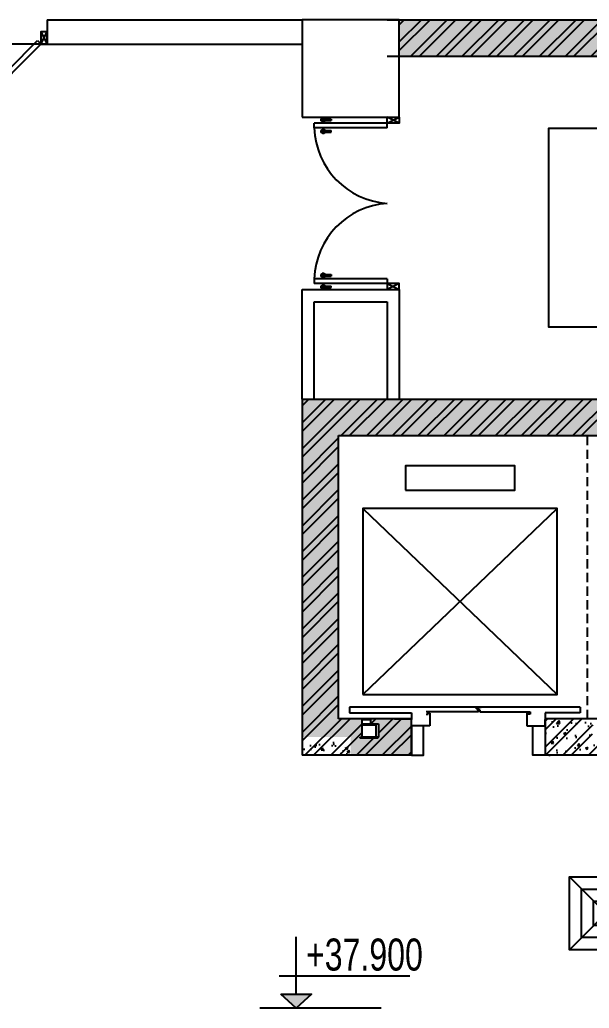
# Model space of a CAD drawing. Header units: metres. Extents: x 352651 to 1421851, y -87441 to -24441.
# Drawn here: x 1274959 to 1279647, y -56667 to -48536 of the extents above; entities that cross this region are included whole.
import ezdxf

# ---------------------------------------------------------------- set-up
doc = ezdxf.new("R2010")
doc.units = ezdxf.units.M
doc.header["$LTSCALE"] = 300
doc.header["$MEASUREMENT"] = 0
doc.linetypes.add('DASHED2', pattern=[0.375, 0.25, -0.125])
doc.layers.get('0').update_dxf_attribs({"linetype": 'CONTINUOUS'})
for name, color, linetype in [('CUA', 8, 'CONTINUOUS'), ('CUAGIO', 2, 'CONTINUOUS'), ('HATCH', 145, 'CONTINUOUS'), ('KHUAT', 8, 'DASHED2'), ('THAY', 9, 'CONTINUOUS'), ('TUONG', 7, 'CONTINUOUS'), ('vach', 6, 'CONTINUOUS')]:
    doc.layers.add(name, color=color, linetype=linetype)
doc.styles.add('ANO', font='VnAvantH.TTF')
pattern_1 = [(45, (805450.65, -347827.19), (-106.066017, 106.066017), []), (45, (805521.36, -347827.19), (-106.066017, 106.066017), [])]
pattern_2 = [(50, (805450.65, -347827.19), (215.178055, -18.82564), [22.5, -247.5]), (355, (805450.65, -347827.19), (-41.6254, 225.65764), [18, -198]), (100.4514, (805468.59, -347828.75), (173.552815, 206.83186), [19.12206, -210.34263]), (46.1842, (805450.65, -347767.19), (320.17231, -49.6557), [33.75, -371.25]), (96.6356, (805477.33, -347771.32), (280.39881, 292.23536), [28.68309, -315.5139]), (351.1842, (805450.65, -347767.2), (280.39858, 292.23558), [27, -297]), (21, (805480.65, -347782.19), (179.072116, -120.785667), [22.5, -247.5]), (326, (805480.65, -347782.19), (72.9946, 217.54501), [18, -198]), (71.4514, (805495.58, -347792.25), (252.06679, 96.75915), [19.12206, -210.34263]), (37.5, (805450.65, -347827.19), (3.647957, 99.868156), [0, -195.6, 0, -201, 0, -198.75]), (7.5, (805450.65, -347827.19), (78.920861, 118.323514), [0, -114.6, 0, -191.1, 0, -75.75]), (327.5, (805383.75, -347827.19), (160.146731, -6.766462), [0, -75, 0, -234, 0, -310.5]), (317.5, (805353.75, -347827.19), (174.95585, 30.031495), [0, -97.5, 0, -155.4, 0, -220.5])]

# ---------------------------------------------------------------- blocks, each defined once
blk = doc.blocks.new('SAD')
at = {"layer": 'CUAGIO', "color": 8}
for p, q in [((-300, -300), (300, 300)), ((300, -300), (-300, 300))]:
    blk.add_line(p, q, dxfattribs=at)
at = {"layer": 'CUAGIO'}
blk.add_lwpolyline([(300, -300), (300, 300), (-300, 300), (-300, -300)], close=True, dxfattribs=at)
at = {"layer": 'CUAGIO', "color": 8}
for points in [[(200, -200), (200, 200), (-200, 200), (-200, -200)], [(100, -100), (100, 100), (-100, 100), (-100, -100)]]:
    blk.add_lwpolyline(points, close=True, dxfattribs=at)
blk = doc.blocks.new('cot1')
at = {"layer": 'vach'}
blk.add_lwpolyline([(-400, -400), (400, -400), (400, 400), (-400, 400)], close=True, dxfattribs=at)
blk = doc.blocks.new('COTSAN')
for p, q in [((0, 1.044), (0, 5.58)), ((-1.335, 2.537), (8.895, 2.537))]:
    blk.add_line(p, q)
blk.add_lwpolyline([(-1.199, 1.107), (1.201, 1.107), (0.001, 0)], close=True)
blk.add_solid([(-1.199, 1.107), (1.201, 1.107), (0.001, 0)])
at = {"style": 'ANO', "width": 0.75}
blk.add_attdef('+0.000', (0.773, 2.941), '', height=2.5, dxfattribs=at)

msp = doc.modelspace()

# ---------------------------------------------------------------- hatches: boundary and pattern name
at = {"layer": 'HATCH', "linetype": 'Continuous'}
h = msp.add_hatch(dxfattribs=at)
h.set_pattern_fill('ANSI32,_O', color=256, scale=400)
h.set_pattern_definition(pattern_1)
h.paths.add_polyline_path([(1278949.3, -48536.2), (1278083.2, -48536.2), (1278083.2, -48836.2), (1278949.3, -48836.2)])
h = msp.add_hatch(dxfattribs=at)
h.set_pattern_fill('AR-CONC,_O', color=256, scale=30)
h.set_pattern_definition(pattern_2)
h.paths.add_polyline_path([(1285283.2, -48536.2), (1278949.3, -48536.2), (1278949.3, -48836.2), (1285283.2, -48836.2)])
h.paths.add_polyline_path([(1278949.3, -48536.2), (1278083.2, -48536.2), (1278083.2, -48836.2), (1278949.3, -48836.2)])
h = msp.add_hatch(dxfattribs=at)
h.set_pattern_fill('ANSI32,_O', color=256, scale=400)
h.set_pattern_definition(pattern_1)
h.paths.add_polyline_path([(1285283.2, -48536.2), (1278949.3, -48536.2), (1278949.3, -48836.2), (1285283.2, -48836.2)])
h = msp.add_hatch(dxfattribs=at)
h.set_pattern_fill('ANSI32,_O', color=256, scale=400)
h.set_pattern_definition(pattern_1)
h.paths.add_polyline_path([(1284933.2, -51656.2), (1278949.3, -51656.2), (1278949.3, -51956.2), (1281783.2, -51956.2), (1281783.2, -54292.2), (1281838.2, -54292.2), (1281838.2, -54326.2), (1281838.2, -54338.2), (1281841.7, -54338.2), (1281841.7, -54436.2), (1281855.7, -54436.2), (1282708.2, -54436.2), (1282708.2, -54286.2), (1282083.2, -54286.2), (1282083.2, -51956.2), (1284633.2, -51956.2), (1284633.2, -54286.2), (1284413.2, -54286.2), (1284413.2, -54326.2), (1284413.2, -54338.2), (1284416.7, -54338.2), (1284416.7, -54436.2), (1284430.7, -54436.2), (1285683.2, -54436.2), (1285683.2, -54286.2), (1284933.2, -54286.2)])
h.paths.add_polyline_path([(1278949.3, -51656.2), (1277683.2, -51656.2), (1277683.2, -51956.2), (1278949.3, -51956.2)])
h.paths.add_polyline_path([(1277683.2, -51656.2), (1277283.2, -51656.2), (1277283.2, -54436.2), (1277683.2, -54436.2), (1277683.2, -54286.2), (1277583.2, -54286.2), (1277583.2, -51956.2), (1277683.2, -51956.2)])
h.paths.add_polyline_path([(1278183.2, -54436.2), (1277905.7, -54436.2), (1277905.7, -54446.2), (1277760.7, -54446.2), (1277760.7, -54436.2), (1277683.2, -54436.2), (1277683.2, -54586.2), (1278183.2, -54586.2)])
h.paths.add_polyline_path([(1277683.2, -54436.2), (1277283.2, -54436.2), (1277283.2, -54586.2), (1277683.2, -54586.2)])
h.paths.add_polyline_path([(1278183.2, -54286.2), (1278043.2, -54286.2), (1277848.2, -54286.2), (1277848.2, -54326.2), (1277913.2, -54326.2), (1277913.2, -54436.2), (1278183.2, -54436.2)])
h.paths.add_polyline_path([(1279674.7, -54338.2), (1279678.2, -54338.2), (1279678.2, -54326.2), (1279678.2, -54286.2), (1279283.2, -54286.2), (1279283.2, -54344.2), (1279283.2, -54436.2), (1279674.7, -54436.2)], flags=17)
h.paths.add_polyline_path([(1280208.2, -54436.2), (1279805.7, -54436.2), (1279805.7, -54446.2), (1279660.7, -54446.2), (1279660.7, -54436.2), (1279283.2, -54436.2), (1279283.2, -54586.2), (1280208.2, -54586.2)])
h.paths.add_polyline_path([(1280208.2, -54286.2), (1279748.2, -54286.2), (1279748.2, -54326.2), (1279813.2, -54326.2), (1279813.2, -54436.2), (1280208.2, -54436.2)], flags=17)
h.paths.add_polyline_path([(1281703.2, -54326.2), (1281768.2, -54326.2), (1281768.2, -54286.2), (1281308.2, -54286.2), (1281308.2, -54436.2), (1281703.2, -54436.2)], flags=17)
h.paths.add_polyline_path([(1282708.2, -54436.2), (1281855.7, -54436.2), (1281855.7, -54446.2), (1281710.7, -54446.2), (1281710.7, -54436.2), (1281703.2, -54436.2), (1281308.2, -54436.2), (1281308.2, -54586.2), (1282708.2, -54586.2)])
h.paths.add_polyline_path([(1284278.2, -54326.2), (1284343.2, -54326.2), (1284343.2, -54286.2), (1284008.2, -54286.2), (1284008.2, -54344.2), (1284008.2, -54436.2), (1284278.2, -54436.2)], flags=17)
h.paths.add_polyline_path([(1285683.2, -54436.2), (1284430.7, -54436.2), (1284430.7, -54446.2), (1284285.7, -54446.2), (1284285.7, -54436.2), (1284278.2, -54436.2), (1284008.2, -54436.2), (1284008.2, -54586.2), (1285683.2, -54586.2)])
h.paths.add_polyline_path([(1286083.2, -54286.2), (1285683.2, -54286.2), (1285683.2, -54436.2), (1286083.2, -54436.2)])
h.paths.add_polyline_path([(1286083.2, -54436.2), (1285683.2, -54436.2), (1285683.2, -54586.2), (1286083.2, -54586.2)])
h = msp.add_hatch(dxfattribs=at)
h.set_pattern_fill('AR-CONC,_O', color=256, scale=30)
h.set_pattern_definition(pattern_2)
h.paths.add_polyline_path([(1284933.2, -51656.2), (1278949.3, -51656.2), (1278949.3, -51956.2), (1281783.2, -51956.2), (1281783.2, -54286.2), (1281308.2, -54286.2), (1281308.2, -54436.2), (1281703.2, -54436.2), (1281703.2, -54326.2), (1281768.2, -54326.2), (1281768.2, -54292.2), (1281838.2, -54292.2), (1281838.2, -54326.2), (1281838.2, -54338.2), (1281841.7, -54338.2), (1281841.7, -54436.2), (1281855.7, -54436.2), (1282708.2, -54436.2), (1282708.2, -54286.2), (1282083.2, -54286.2), (1282083.2, -51956.2), (1284633.2, -51956.2), (1284633.2, -54286.2), (1284008.2, -54286.2), (1284008.2, -54292.2), (1284008.2, -54344.2), (1284008.2, -54436.2), (1284278.2, -54436.2), (1284278.2, -54326.2), (1284343.2, -54326.2), (1284343.2, -54292.2), (1284413.2, -54292.2), (1284413.2, -54326.2), (1284413.2, -54338.2), (1284416.7, -54338.2), (1284416.7, -54436.2), (1284430.7, -54436.2), (1285683.2, -54436.2), (1285683.2, -54286.2), (1284933.2, -54286.2)])
h.paths.add_polyline_path([(1278949.3, -51656.2), (1277683.2, -51656.2), (1277683.2, -51956.2), (1278949.3, -51956.2)])
h.paths.add_polyline_path([(1277683.2, -51656.2), (1277283.2, -51656.2), (1277283.2, -54436.2), (1277683.2, -54436.2), (1277683.2, -54286.2), (1277583.2, -54286.2), (1277583.2, -51956.2), (1277683.2, -51956.2)])
h.paths.add_polyline_path([(1278183.2, -54436.2), (1277905.7, -54436.2), (1277905.7, -54446.2), (1277760.7, -54446.2), (1277760.7, -54436.2), (1277683.2, -54436.2), (1277683.2, -54586.2), (1278183.2, -54586.2)])
h.paths.add_polyline_path([(1278183.2, -54286.2), (1278043.2, -54286.2), (1277683.2, -54286.2), (1277683.2, -54436.2), (1277774.7, -54436.2), (1277774.7, -54338.2), (1277778.2, -54338.2), (1277778.2, -54326.2), (1277778.2, -54292.2), (1277848.2, -54292.2), (1277848.2, -54326.2), (1277913.2, -54326.2), (1277913.2, -54436.2), (1278183.2, -54436.2)])
at = {"layer": 'THAY', "linetype": 'Continuous'}
h = msp.add_hatch(dxfattribs=at)
h.set_pattern_fill('ANSI32,_O', color=256, scale=400)
h.set_pattern_definition(pattern_1)
h.paths.add_polyline_path([(1277774.7, -54338.2), (1277778.2, -54338.2), (1277778.2, -54326.2), (1277778.2, -54286.2), (1277683.2, -54286.2), (1277683.2, -54436.2), (1277774.7, -54436.2)])
h = msp.add_hatch(dxfattribs=at)
h.set_pattern_fill('AR-CONC,_O', color=256, scale=30)
h.set_pattern_definition(pattern_2)
h.paths.add_polyline_path([(1279674.7, -54338.2), (1279678.2, -54338.2), (1279678.2, -54326.2), (1279678.2, -54292.2), (1279748.2, -54292.2), (1279748.2, -54326.2), (1279813.2, -54326.2), (1279813.2, -54436.2), (1280208.2, -54436.2), (1280208.2, -54286.2), (1279283.2, -54286.2), (1279283.2, -54292.2), (1279283.2, -54344.2), (1279283.2, -54436.2), (1279674.7, -54436.2)])
h.paths.add_polyline_path([(1280208.2, -54436.2), (1279805.7, -54436.2), (1279805.7, -54446.2), (1279660.7, -54446.2), (1279660.7, -54436.2), (1279283.2, -54436.2), (1279283.2, -54586.2), (1280208.2, -54586.2)])
h.paths.add_polyline_path([(1282708.2, -54436.2), (1281855.7, -54436.2), (1281855.7, -54446.2), (1281710.7, -54446.2), (1281710.7, -54436.2), (1281703.2, -54436.2), (1281308.2, -54436.2), (1281308.2, -54586.2), (1282708.2, -54586.2)])
h = msp.add_hatch(dxfattribs=at)
h.set_pattern_fill('AR-CONC,_O', color=256, scale=30)
h.set_pattern_definition(pattern_2)
h.paths.add_polyline_path([(1277683.2, -54586.2), (1277683.2, -54436.2), (1277283.2, -54436.2), (1277283.2, -54586.2)])

# ---------------------------------------------------------------- linework, layer by layer
at = {"layer": 'CUA', "ltscale": 0.2}
for p, q in [((1275133.2, -48636.2), (1275133.2, -48736.2)), ((1275133.2, -48636.2), (1275133.2, -48636.2)), ((1275133.2, -48736.2), (1275183.2, -48636.2)), ((1275133.2, -48636.2), (1275183.2, -48736.2)), ((1277457.8, -49383.1), (1277457.8, -49333.9)), ((1277457.8, -49383.1), (1277457.8, -49333.9)), ((1277474.1, -49352.5), (1277523.3, -49352.5)), ((1277474.1, -49352.5), (1277523.3, -49352.5)), ((1277523.3, -49352.5), (1277523.3, -49364.4)), ((1277523.3, -49352.5), (1277523.3, -49364.4)), ((1277983.2, -49386.2), (1278083.2, -49336.2)), ((1278083.2, -49386.2), (1277983.2, -49336.2)), ((1277983.2, -49386.2), (1278083.2, -49336.2)), ((1278083.2, -49386.2), (1277983.2, -49336.2)), ((1277983.2, -49386.2), (1277383.2, -49386.2)), ((1277383.2, -49426.2), (1277383.2, -49386.2)), ((1277983.2, -49386.2), (1277383.2, -49386.2)), ((1277383.2, -49426.2), (1277383.2, -49386.2)), ((1277983.2, -49426.2), (1277383.2, -49426.2)), ((1277983.2, -49426.2), (1277383.2, -49426.2)), ((1277431.7, -49358.5), (1277486.6, -49358.5)), ((1277431.7, -49358.5), (1277486.6, -49358.5)), ((1277457.8, -49429.3), (1277457.8, -49478.5)), ((1277457.8, -49429.3), (1277457.8, -49478.5)), ((1277474.1, -49364.4), (1277523.3, -49364.4)), ((1277474.1, -49364.4), (1277523.3, -49364.4)), ((1278083.2, -49386.2), (1277983.2, -49386.2)), ((1277983.2, -49426.2), (1277983.2, -49386.2)), ((1278083.2, -49386.2), (1277983.2, -49386.2)), ((1277983.2, -49426.2), (1277983.2, -49386.2)), ((1278083.2, -49386.2), (1278083.2, -49386.2)), ((1278083.2, -49386.2), (1278083.2, -49386.2)), ((1277431.7, -49453.9), (1277486.6, -49453.9)), ((1277431.7, -49453.9), (1277486.6, -49453.9)), ((1277474.1, -49448), (1277523.3, -49448)), ((1277474.1, -49448), (1277523.3, -49448)), ((1277474.1, -49459.8), (1277523.3, -49459.8)), ((1277474.1, -49459.8), (1277523.3, -49459.8)), ((1277523.3, -49459.8), (1277523.3, -49448)), ((1277523.3, -49459.8), (1277523.3, -49448)), ((1277431.7, -50638.5), (1277486.6, -50638.5)), ((1277431.7, -50638.5), (1277486.6, -50638.5)), ((1277457.8, -50663.1), (1277457.8, -50613.9)), ((1277457.8, -50663.1), (1277457.8, -50613.9)), ((1277474.1, -50632.5), (1277523.3, -50632.5)), ((1277474.1, -50632.5), (1277523.3, -50632.5)), ((1277474.1, -50644.4), (1277523.3, -50644.4)), ((1277474.1, -50644.4), (1277523.3, -50644.4)), ((1277523.3, -50632.5), (1277523.3, -50644.4)), ((1277523.3, -50632.5), (1277523.3, -50644.4)), ((1277983.2, -50666.2), (1277383.2, -50666.2)), ((1277383.2, -50666.2), (1277383.2, -50706.2)), ((1277983.2, -50666.2), (1277383.2, -50666.2)), ((1277383.2, -50666.2), (1277383.2, -50706.2)), ((1277983.2, -50706.2), (1277383.2, -50706.2)), ((1277983.2, -50706.2), (1277383.2, -50706.2)), ((1277431.7, -50733.9), (1277486.6, -50733.9)), ((1277431.7, -50733.9), (1277486.6, -50733.9)), ((1277457.8, -50709.3), (1277457.8, -50758.5)), ((1277457.8, -50709.3), (1277457.8, -50758.5)), ((1277474.1, -50728), (1277523.3, -50728)), ((1277474.1, -50728), (1277523.3, -50728)), ((1277523.3, -50739.8), (1277523.3, -50728)), ((1277523.3, -50739.8), (1277523.3, -50728)), ((1277983.2, -50666.2), (1277983.2, -50706.2)), ((1277983.2, -50666.2), (1277983.2, -50706.2)), ((1278083.2, -50706.2), (1277983.2, -50706.2)), ((1277983.2, -50706.2), (1278083.2, -50756.2)), ((1278083.2, -50706.2), (1277983.2, -50756.2)), ((1278083.2, -50706.2), (1277983.2, -50706.2)), ((1277983.2, -50706.2), (1278083.2, -50756.2)), ((1278083.2, -50706.2), (1277983.2, -50756.2)), ((1278083.2, -50706.2), (1278083.2, -50706.2)), ((1278083.2, -50706.2), (1278083.2, -50706.2)), ((1277474.1, -50739.8), (1277523.3, -50739.8)), ((1277474.1, -50739.8), (1277523.3, -50739.8))]:
    msp.add_line(p, q, dxfattribs=at)
for points in [[(1275133.2, -48736.2), (1275183.2, -48736.2), (1275183.2, -48636.2), (1275133.2, -48636.2)], [(1275104.9, -48707.9), (1275133.2, -48736.2), (1274661.2, -49208.2), (1274632.9, -49179.9)], [(1277983.2, -49386.2), (1277983.2, -49336.2), (1278083.2, -49336.2), (1278083.2, -49386.2)], [(1277983.2, -49386.2), (1277983.2, -49336.2), (1278083.2, -49336.2), (1278083.2, -49386.2)], [(1277983.2, -50706.2), (1277983.2, -50756.2), (1278083.2, -50756.2), (1278083.2, -50706.2)], [(1277983.2, -50706.2), (1277983.2, -50756.2), (1278083.2, -50756.2), (1278083.2, -50706.2)]]:
    msp.add_lwpolyline(points, close=True, dxfattribs=at)
for centre in [(1277457.8, -49358.5), (1277457.8, -49358.5), (1277457.8, -49453.9), (1277457.8, -49453.9), (1277457.8, -50638.5), (1277457.8, -50638.5), (1277457.8, -50733.9), (1277457.8, -50733.9)]:
    msp.add_circle(centre, 17.3, dxfattribs=at)
for centre, start, end in [((1278026.3, -49404.4), 181.94497, 266.15278), ((1278026.3, -49404.4), 181.94497, 266.15278), ((1278026.3, -50688), 93.84722, 178.05503), ((1278026.3, -50688), 93.84722, 178.05503)]:
    msp.add_arc(centre, 643.3, start, end, dxfattribs=at)
at = {"layer": 'HATCH'}
msp.add_lwpolyline([(1281280.5, -49431.2), (1279312.2, -49431.2), (1279312.2, -51061.2), (1280033.2, -51061.2)], dxfattribs=at)
at = {"layer": 'KHUAT'}
msp.add_line((1279633.2, -54286.2), (1279633.2, -51956.2), dxfattribs=at)
at = {"layer": 'THAY'}
for p, q in [((1275183.2, -48736.2), (1272183.2, -48736.2)), ((1277783.2, -54086.2), (1279383.2, -52556.2)), ((1277783.2, -52556.2), (1279383.2, -54086.2)), ((1278733.2, -54191.2), (1277673.2, -54191.2)), ((1277673.2, -54191.2), (1277673.2, -54237.2)), ((1278733.2, -54230.2), (1278305.2, -54230.2)), ((1278708.2, -54192.2), (1278721.2, -54192.2)), ((1278721.2, -54192.2), (1278721.2, -54208.2)), ((1278721.2, -54208.2), (1278733.2, -54216.8)), ((1278731.2, -54192.2), (1278731.2, -54204.2)), ((1278733.2, -54192.2), (1278731.2, -54192.2)), ((1278731.2, -54204.2), (1278733.2, -54205.6)), ((1279573.2, -54191.2), (1278733.2, -54191.2)), ((1278733.2, -54192.2), (1278733.2, -54191.2)), ((1278758.2, -54192.2), (1278733.2, -54192.2)), ((1278733.2, -54205.6), (1278745.2, -54214.2)), ((1278733.2, -54216.8), (1278735.2, -54218.2)), ((1278735.2, -54230.2), (1278733.2, -54230.2)), ((1278735.2, -54218.2), (1278735.2, -54230.2)), ((1278745.2, -54214.2), (1278745.2, -54230.2)), ((1278745.2, -54230.2), (1279161.2, -54230.2)), ((1279161.2, -54230.2), (1279161.2, -54247.2)), ((1279573.2, -54191.2), (1279573.2, -54237.2)), ((1277673.2, -54237.2), (1278183.2, -54237.2)), ((1277778.2, -54326.2), (1277778.2, -54292.2)), ((1277778.2, -54292.2), (1277848.2, -54292.2)), ((1277848.2, -54326.2), (1277848.2, -54292.2)), ((1278043.2, -54286.2), (1278183.2, -54286.2)), ((1278183.2, -54237.2), (1278183.2, -54292.2)), ((1278183.2, -54344.2), (1278183.2, -54292.2)), ((1278305.2, -54247.2), (1278322.2, -54247.2)), ((1278313.2, -54238.7), (1278333.2, -54238.7)), ((1278333.2, -54238.7), (1278333.2, -54292.2)), ((1278333.2, -54292.2), (1278333.2, -54344.2)), ((1279133.2, -54238.7), (1279133.2, -54292.2)), ((1279153.2, -54238.7), (1279133.2, -54238.7)), ((1279133.2, -54292.2), (1279133.2, -54344.2)), ((1279161.2, -54247.2), (1279144.2, -54247.2)), ((1279573.2, -54237.2), (1279283.2, -54237.2)), ((1279283.2, -54237.2), (1279283.2, -54292.2)), ((1279323.2, -54286.2), (1279283.2, -54286.2)), ((1279283.2, -54344.2), (1279283.2, -54292.2)), ((1277774.7, -54338.2), (1277774.7, -54436.2)), ((1277891.7, -54338.2), (1277774.7, -54338.2)), ((1277778.2, -54436.2), (1277778.2, -54326.2)), ((1277778.2, -54326.2), (1277848.2, -54326.2)), ((1277848.2, -54326.2), (1277913.2, -54326.2)), ((1277891.7, -54436.2), (1277891.7, -54338.2)), ((1277913.2, -54326.2), (1277913.2, -54436.2)), ((1278333.2, -54344.2), (1278183.2, -54344.2)), ((1279133.2, -54344.2), (1279283.2, -54344.2)), ((1277760.7, -54436.2), (1277774.7, -54436.2)), ((1277760.7, -54446.2), (1277760.7, -54436.2)), ((1277905.7, -54446.2), (1277760.7, -54446.2)), ((1277774.7, -54436.2), (1277891.7, -54436.2)), ((1277913.2, -54436.2), (1277778.2, -54436.2)), ((1277913.2, -54436.2), (1277778.2, -54436.2)), ((1277891.7, -54436.2), (1277905.7, -54436.2)), ((1277905.7, -54436.2), (1277905.7, -54446.2))]:
    msp.add_line(p, q, dxfattribs=at)
for points in [[(1278133.2, -52406.2), (1279033.2, -52406.2), (1279033.2, -52206.2), (1278133.2, -52206.2)], [(1277783.2, -54086.2), (1279383.2, -54086.2), (1279383.2, -52556.2), (1277783.2, -52556.2)]]:
    msp.add_lwpolyline(points, close=True, dxfattribs=at)
at = {"layer": 'TUONG'}
for p, q in [((1275183.2, -48536.2), (1275183.2, -48736.2)), ((1275183.2, -48536.2), (1277283.2, -48536.2)), ((1275183.2, -48736.2), (1277283.2, -48736.2)), ((1277283.2, -51656.2), (1277283.2, -50756.2)), ((1277283.2, -50756.2), (1278083.2, -50756.2)), ((1278083.2, -50756.2), (1278083.2, -51656.2)), ((1277383.2, -51656.2), (1277383.2, -50856.2)), ((1277383.2, -50856.2), (1277983.2, -50856.2)), ((1277983.2, -50856.2), (1277983.2, -51656.2)), ((1277935.2, -56666.9), (1276933.8, -56666.9))]:
    msp.add_line(p, q, dxfattribs=at)
at = {"layer": 'TUONG', "ltscale": 20}
for points in [[(1278183.2, -54586.2), (1278283.2, -54586.2), (1278283.2, -54344.2), (1278183.2, -54344.2)], [(1279283.2, -54586.2), (1279183.2, -54586.2), (1279183.2, -54344.2), (1279283.2, -54344.2)]]:
    msp.add_lwpolyline(points, close=True, dxfattribs=at)
at = {"layer": 'vach'}
for p, q in [((1277983.2, -48536.2), (1285283.2, -48536.2)), ((1277983.2, -48836.2), (1285283.2, -48836.2)), ((1277283.2, -51656.2), (1284933.2, -51656.2)), ((1277283.2, -51656.2), (1277283.2, -54586.2)), ((1277583.2, -54286.2), (1277583.2, -51956.2)), ((1277583.2, -51956.2), (1281783.2, -51956.2)), ((1278183.2, -54286.2), (1277583.2, -54286.2)), ((1278183.2, -54586.2), (1278183.2, -54286.2)), ((1279283.2, -54286.2), (1279283.2, -54586.2)), ((1280208.2, -54286.2), (1279283.2, -54286.2)), ((1278183.2, -54586.2), (1277283.2, -54586.2)), ((1278183.2, -54586.2), (1278183.2, -54586.2)), ((1280208.2, -54586.2), (1279283.2, -54586.2)), ((1279283.2, -54586.2), (1279283.2, -54586.2))]:
    msp.add_line(p, q, dxfattribs=at)

# ---------------------------------------------------------------- block references
at = {"layer": 'CUAGIO', "xscale": -1, "rotation": 180}
msp.add_blockref('SAD', (1279783.2, -55886.2), dxfattribs=at)
at = {"layer": 'THAY', "xscale": 105.3455155199626, "yscale": 105.3455155199626, "zscale": 105.34551552}
msp.add_blockref('COTSAN', (1277233.6, -56666.9), dxfattribs=at).add_auto_attribs({'+0.000': '+37.900'})
at = {"layer": 'vach'}
msp.add_blockref('cot1', (1277683.2, -48936.2), dxfattribs=at)

doc.saveas('drawing.dxf')
